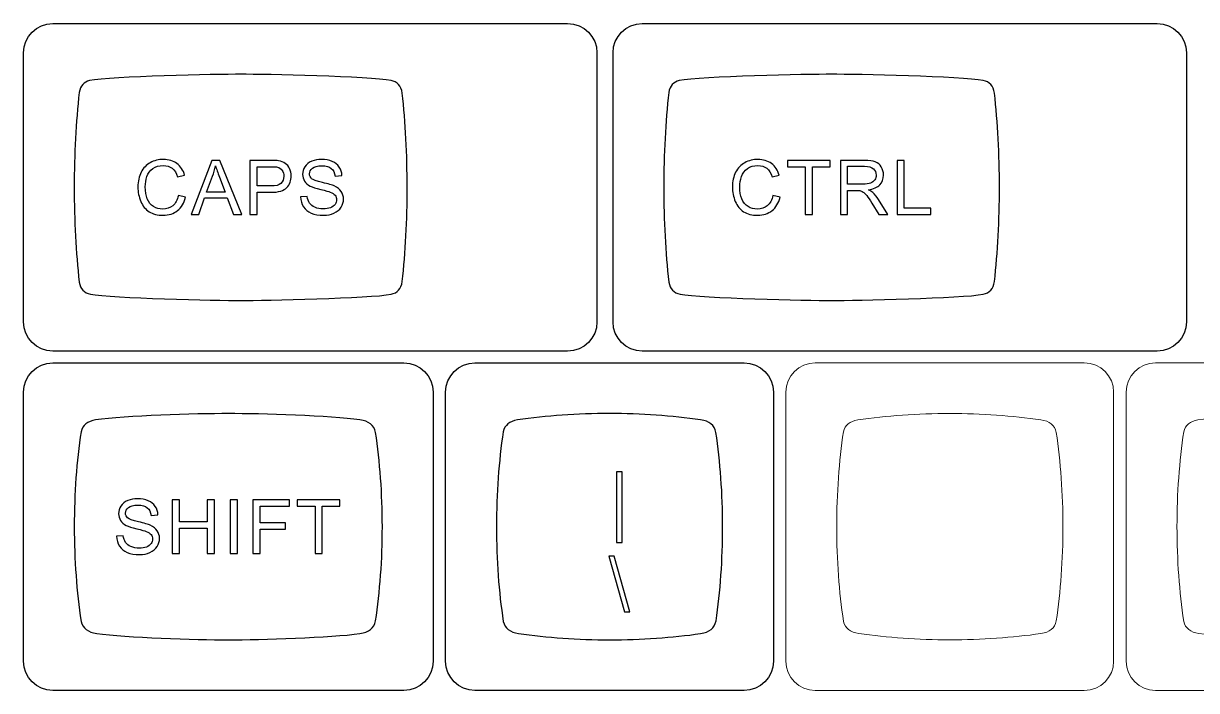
# Model space of a CAD drawing. Header units: millimetres. Extents: x -493 to 473, y -489 to 489.
# Drawn here: x -490.9 to -425.1, y -48.7 to -11.3 of the extents above; entities that cross this region are included whole.
import ezdxf

# ---------------------------------------------------------------- set-up
doc = ezdxf.new("R2010")
doc.units = ezdxf.units.MM
doc.header["$MEASUREMENT"] = 0
doc.layers.add('Layer 1', color=7, linetype='Continuous')

msp = doc.modelspace()

# ---------------------------------------------------------------- linework, layer by layer
at = {"layer": 'Layer 1', "color": 251}
for points, knots in [([(-489.2876, -29.6968), (-489.2876, -29.6968), (-460.3802, -29.6968), (-460.3802, -29.6968), (-460.3802, -29.6968), (-459.4747, -29.6968), (-458.7339, -28.956), (-458.7339, -28.0505), (-458.7339, -28.0505), (-458.7339, -28.0505), (-458.7339, -12.9431), (-458.7339, -12.9431), (-458.7339, -12.9431), (-458.7339, -12.0376), (-459.4747, -11.2968), (-460.3802, -11.2968), (-460.3802, -11.2968), (-460.3802, -11.2968), (-489.2876, -11.2968), (-489.2876, -11.2968), (-489.2876, -11.2968), (-490.1931, -11.2968), (-490.9339, -12.0376), (-490.9339, -12.9431), (-490.9339, -12.9431), (-490.9339, -12.9431), (-490.9339, -28.0505), (-490.9339, -28.0505), (-490.9339, -28.0505), (-490.9339, -28.956), (-490.1931, -29.6968), (-489.2876, -29.6968)], [0, 0, 0, 0, 0.1111111, 0.1111111, 0.1111111, 0.1111111, 0.2222222, 0.2222222, 0.2222222, 0.2222222, 0.3333333, 0.3333333, 0.3333333, 0.3333333, 0.4444444, 0.4444444, 0.4444444, 0.4444444, 0.5555556, 0.5555556, 0.5555556, 0.5555556, 0.6666667, 0.6666667, 0.6666667, 0.6666667, 0.7777778, 0.7777778, 0.7777778, 0.7777778, 1, 1, 1, 1]), ([(-456.1876, -29.6968), (-456.1876, -29.6968), (-427.2802, -29.6968), (-427.2802, -29.6968), (-427.2802, -29.6968), (-426.3747, -29.6968), (-425.6339, -28.956), (-425.6339, -28.0505), (-425.6339, -28.0505), (-425.6339, -28.0505), (-425.6339, -12.9431), (-425.6339, -12.9431), (-425.6339, -12.9431), (-425.6339, -12.0376), (-426.3747, -11.2968), (-427.2802, -11.2968), (-427.2802, -11.2968), (-427.2802, -11.2968), (-456.1876, -11.2968), (-456.1876, -11.2968), (-456.1876, -11.2968), (-457.0931, -11.2968), (-457.8339, -12.0376), (-457.8339, -12.9431), (-457.8339, -12.9431), (-457.8339, -12.9431), (-457.8339, -28.0505), (-457.8339, -28.0505), (-457.8339, -28.0505), (-457.8339, -28.956), (-457.0931, -29.6968), (-456.1876, -29.6968)], [0, 0, 0, 0, 0.1111111, 0.1111111, 0.1111111, 0.1111111, 0.2222222, 0.2222222, 0.2222222, 0.2222222, 0.3333333, 0.3333333, 0.3333333, 0.3333333, 0.4444444, 0.4444444, 0.4444444, 0.4444444, 0.5555556, 0.5555556, 0.5555556, 0.5555556, 0.6666667, 0.6666667, 0.6666667, 0.6666667, 0.7777778, 0.7777778, 0.7777778, 0.7777778, 1, 1, 1, 1]), ([(-478.737, -14.1474), (-477.4161, -14.1478), (-471.4727, -14.2699), (-470.2981, -14.4955), (-470.2981, -14.4955), (-470.2981, -14.4955), (-470.2981, -14.4955), (-470.2981, -14.4955), (-470.2981, -14.4955), (-469.9413, -14.5684), (-469.7287, -14.801), (-469.6647, -15.2057), (-469.6647, -15.2057), (-469.4874, -16.8586), (-469.3903, -18.6402), (-469.3901, -20.4979), (-469.3901, -20.4979), (-469.3898, -22.3556), (-469.4862, -24.1373), (-469.6629, -25.7902), (-469.6629, -25.7902), (-469.7267, -26.1944), (-469.9388, -26.4268), (-470.2949, -26.4997), (-470.2949, -26.4997), (-471.4697, -26.7246), (-477.4214, -26.8476), (-478.7348, -26.8472), (-478.7348, -26.8472), (-480.0482, -26.8469), (-486.0028, -26.7236), (-487.178, -26.4978), (-487.178, -26.4978), (-487.178, -26.4978), (-487.178, -26.4974), (-487.178, -26.4974), (-487.178, -26.4974), (-487.5247, -26.4266), (-487.7353, -26.2049), (-487.8056, -25.821), (-487.8056, -25.821), (-487.9852, -24.1588), (-488.0836, -22.3667), (-488.0838, -20.4958), (-488.0838, -20.4958), (-488.0841, -18.6249), (-487.9863, -16.8296), (-487.8069, -15.1663), (-487.8069, -15.1663), (-487.7391, -14.7994), (-487.5426, -14.5814), (-487.2209, -14.5022), (-487.2209, -14.5022), (-486.0342, -14.2722), (-480.0577, -14.147), (-478.737, -14.1474)], [0, 0, 0, 0, 0.0666667, 0.0666667, 0.0666667, 0.0666667, 0.1333333, 0.1333333, 0.1333333, 0.1333333, 0.2, 0.2, 0.2, 0.2, 0.2666667, 0.2666667, 0.2666667, 0.2666667, 0.3333333, 0.3333333, 0.3333333, 0.3333333, 0.4, 0.4, 0.4, 0.4, 0.4666667, 0.4666667, 0.4666667, 0.4666667, 0.5333333, 0.5333333, 0.5333333, 0.5333333, 0.6, 0.6, 0.6, 0.6, 0.6666667, 0.6666667, 0.6666667, 0.6666667, 0.7333333, 0.7333333, 0.7333333, 0.7333333, 0.8, 0.8, 0.8, 0.8, 0.8666667, 0.8666667, 0.8666667, 0.8666667, 1, 1, 1, 1]), ([(-445.5609, -14.1474), (-444.2293, -14.1478), (-438.2376, -14.2699), (-437.0534, -14.4955), (-437.0534, -14.4955), (-437.0534, -14.4955), (-437.0534, -14.4955), (-437.0534, -14.4955), (-437.0534, -14.4955), (-436.6936, -14.5684), (-436.4794, -14.801), (-436.4148, -15.2057), (-436.4148, -15.2057), (-436.2361, -16.8586), (-436.1382, -18.6402), (-436.138, -20.4979), (-436.138, -20.4979), (-436.1377, -22.3556), (-436.2349, -24.1373), (-436.4131, -25.7902), (-436.4131, -25.7902), (-436.4773, -26.1944), (-436.6912, -26.4268), (-437.0502, -26.4997), (-437.0502, -26.4997), (-438.2345, -26.7246), (-444.2346, -26.8476), (-445.5587, -26.8472), (-445.5587, -26.8472), (-446.8828, -26.8469), (-452.8858, -26.7236), (-454.0707, -26.4978), (-454.0707, -26.4978), (-454.0707, -26.4978), (-454.0706, -26.4974), (-454.0706, -26.4974), (-454.0706, -26.4974), (-454.4202, -26.4266), (-454.6325, -26.2049), (-454.7033, -25.821), (-454.7033, -25.821), (-454.8844, -24.1588), (-454.9836, -22.3667), (-454.9838, -20.4958), (-454.9838, -20.4958), (-454.9841, -18.6249), (-454.8855, -16.8296), (-454.7047, -15.1663), (-454.7047, -15.1663), (-454.6363, -14.7994), (-454.4382, -14.5814), (-454.1139, -14.5022), (-454.1139, -14.5022), (-452.9175, -14.2722), (-446.8924, -14.147), (-445.5609, -14.1474)], [0, 0, 0, 0, 0.0666667, 0.0666667, 0.0666667, 0.0666667, 0.1333333, 0.1333333, 0.1333333, 0.1333333, 0.2, 0.2, 0.2, 0.2, 0.2666667, 0.2666667, 0.2666667, 0.2666667, 0.3333333, 0.3333333, 0.3333333, 0.3333333, 0.4, 0.4, 0.4, 0.4, 0.4666667, 0.4666667, 0.4666667, 0.4666667, 0.5333333, 0.5333333, 0.5333333, 0.5333333, 0.6, 0.6, 0.6, 0.6, 0.6666667, 0.6666667, 0.6666667, 0.6666667, 0.7333333, 0.7333333, 0.7333333, 0.7333333, 0.8, 0.8, 0.8, 0.8, 0.8666667, 0.8666667, 0.8666667, 0.8666667, 1, 1, 1, 1]), ([(-489.2876, -48.747), (-489.2876, -48.747), (-469.5802, -48.747), (-469.5802, -48.747), (-469.5802, -48.747), (-468.6747, -48.747), (-467.9339, -48.0062), (-467.9339, -47.1007), (-467.9339, -47.1007), (-467.9339, -47.1007), (-467.9339, -31.9933), (-467.9339, -31.9933), (-467.9339, -31.9933), (-467.9339, -31.0878), (-468.6747, -30.347), (-469.5802, -30.347), (-469.5802, -30.347), (-469.5802, -30.347), (-489.2876, -30.347), (-489.2876, -30.347), (-489.2876, -30.347), (-490.1931, -30.347), (-490.9339, -31.0878), (-490.9339, -31.9933), (-490.9339, -31.9933), (-490.9339, -31.9933), (-490.9339, -47.1007), (-490.9339, -47.1007), (-490.9339, -47.1007), (-490.9339, -48.0062), (-490.1931, -48.747), (-489.2876, -48.747)], [0, 0, 0, 0, 0.1111111, 0.1111111, 0.1111111, 0.1111111, 0.2222222, 0.2222222, 0.2222222, 0.2222222, 0.3333333, 0.3333333, 0.3333333, 0.3333333, 0.4444444, 0.4444444, 0.4444444, 0.4444444, 0.5555556, 0.5555556, 0.5555556, 0.5555556, 0.6666667, 0.6666667, 0.6666667, 0.6666667, 0.7777778, 0.7777778, 0.7777778, 0.7777778, 1, 1, 1, 1]), ([(-479.4355, -33.1976), (-477.5982, -33.198), (-473.681, -33.3201), (-472.0471, -33.5457), (-472.0471, -33.5457), (-472.0471, -33.5457), (-472.0471, -33.5457), (-472.0471, -33.5457), (-472.0471, -33.5457), (-471.5507, -33.6186), (-471.2551, -33.8512), (-471.166, -34.2559), (-471.166, -34.2559), (-470.9194, -35.9089), (-470.7844, -37.6904), (-470.784, -39.5481), (-470.784, -39.5481), (-470.7836, -41.4058), (-470.9177, -43.1875), (-471.1636, -44.8404), (-471.1636, -44.8404), (-471.2522, -45.2446), (-471.5473, -45.477), (-472.0426, -45.5498), (-472.0426, -45.5498), (-473.6768, -45.7748), (-477.6055, -45.8978), (-479.4324, -45.8974), (-479.4324, -45.8974), (-481.2594, -45.8971), (-485.1891, -45.7738), (-486.8238, -45.5481), (-486.8238, -45.5481), (-486.8238, -45.5481), (-486.8238, -45.5476), (-486.8238, -45.5476), (-486.8238, -45.5476), (-487.3061, -45.4768), (-487.599, -45.2551), (-487.6968, -44.8712), (-487.6968, -44.8712), (-487.9466, -43.209), (-488.0835, -41.4168), (-488.0838, -39.546), (-488.0838, -39.546), (-488.0842, -37.6751), (-487.9481, -35.8798), (-487.6987, -34.2165), (-487.6987, -34.2165), (-487.6043, -33.8496), (-487.3309, -33.6316), (-486.8835, -33.5524), (-486.8835, -33.5524), (-485.2327, -33.3224), (-481.2727, -33.1972), (-479.4355, -33.1976)], [0, 0, 0, 0, 0.0666667, 0.0666667, 0.0666667, 0.0666667, 0.1333333, 0.1333333, 0.1333333, 0.1333333, 0.2, 0.2, 0.2, 0.2, 0.2666667, 0.2666667, 0.2666667, 0.2666667, 0.3333333, 0.3333333, 0.3333333, 0.3333333, 0.4, 0.4, 0.4, 0.4, 0.4666667, 0.4666667, 0.4666667, 0.4666667, 0.5333333, 0.5333333, 0.5333333, 0.5333333, 0.6, 0.6, 0.6, 0.6, 0.6666667, 0.6666667, 0.6666667, 0.6666667, 0.7333333, 0.7333333, 0.7333333, 0.7333333, 0.8, 0.8, 0.8, 0.8, 0.8666667, 0.8666667, 0.8666667, 0.8666667, 1, 1, 1, 1])]:
    msp.add_open_spline(points, degree=3, knots=knots, dxfattribs=at)
at = {"layer": 'Layer 1', "color": 132}
for points, knots in [([(-482.2351, -20.9495), (-482.2351, -20.9495), (-481.8329, -21.0511), (-481.8329, -21.0511), (-481.8329, -21.0511), (-481.9168, -21.3806), (-482.0678, -21.6311), (-482.2859, -21.804), (-482.2859, -21.804), (-482.5039, -21.9768), (-482.7706, -22.0636), (-483.0859, -22.0636), (-483.0859, -22.0636), (-483.4119, -22.0636), (-483.6772, -21.9973), (-483.8818, -21.8639), (-483.8818, -21.8639), (-484.0864, -21.7313), (-484.2416, -21.5387), (-484.3482, -21.2868), (-484.3482, -21.2868), (-484.4547, -21.0342), (-484.5083, -20.764), (-484.5083, -20.4747), (-484.5083, -20.4747), (-484.5083, -20.1593), (-484.4484, -19.8842), (-484.3277, -19.6492), (-484.3277, -19.6492), (-484.2071, -19.4143), (-484.0356, -19.2358), (-483.8134, -19.1137), (-483.8134, -19.1137), (-483.5911, -18.9916), (-483.3463, -18.931), (-483.0796, -18.931), (-483.0796, -18.931), (-482.7762, -18.931), (-482.5215, -19.0079), (-482.3155, -19.1624), (-482.3155, -19.1624), (-482.1088, -19.3169), (-481.9648, -19.5335), (-481.8837, -19.8129), (-481.8837, -19.8129), (-481.8837, -19.8129), (-482.2774, -19.906), (-482.2774, -19.906), (-482.2774, -19.906), (-482.3472, -19.6859), (-482.4495, -19.525), (-482.5829, -19.4248), (-482.5829, -19.4248), (-482.7162, -19.3239), (-482.8842, -19.2739), (-483.0867, -19.2739), (-483.0867, -19.2739), (-483.3188, -19.2739), (-483.5135, -19.3296), (-483.6694, -19.4411), (-483.6694, -19.4411), (-483.8254, -19.5525), (-483.9354, -19.7028), (-483.9982, -19.8905), (-483.9982, -19.8905), (-484.0617, -20.0789), (-484.0935, -20.2729), (-484.0935, -20.4726), (-484.0935, -20.4726), (-484.0935, -20.7301), (-484.0561, -20.9552), (-483.9813, -21.1471), (-483.9813, -21.1471), (-483.9065, -21.3397), (-483.7901, -21.4829), (-483.632, -21.5782), (-483.632, -21.5782), (-483.474, -21.6734), (-483.3033, -21.7207), (-483.1191, -21.7207), (-483.1191, -21.7207), (-482.8947, -21.7207), (-482.7057, -21.6558), (-482.5504, -21.5267), (-482.5504, -21.5267), (-482.3952, -21.3969), (-482.2901, -21.2049), (-482.2351, -20.9495)], [0, 0, 0, 0, 0.0434783, 0.0434783, 0.0434783, 0.0434783, 0.0869565, 0.0869565, 0.0869565, 0.0869565, 0.1304348, 0.1304348, 0.1304348, 0.1304348, 0.173913, 0.173913, 0.173913, 0.173913, 0.2173913, 0.2173913, 0.2173913, 0.2173913, 0.2608696, 0.2608696, 0.2608696, 0.2608696, 0.3043478, 0.3043478, 0.3043478, 0.3043478, 0.3478261, 0.3478261, 0.3478261, 0.3478261, 0.3913043, 0.3913043, 0.3913043, 0.3913043, 0.4347826, 0.4347826, 0.4347826, 0.4347826, 0.4782609, 0.4782609, 0.4782609, 0.4782609, 0.5217391, 0.5217391, 0.5217391, 0.5217391, 0.5652174, 0.5652174, 0.5652174, 0.5652174, 0.6086957, 0.6086957, 0.6086957, 0.6086957, 0.6521739, 0.6521739, 0.6521739, 0.6521739, 0.6956522, 0.6956522, 0.6956522, 0.6956522, 0.7391304, 0.7391304, 0.7391304, 0.7391304, 0.7826087, 0.7826087, 0.7826087, 0.7826087, 0.826087, 0.826087, 0.826087, 0.826087, 0.8695652, 0.8695652, 0.8695652, 0.8695652, 0.9130435, 0.9130435, 0.9130435, 0.9130435, 1, 1, 1, 1]), ([(-481.5203, -22.0128), (-481.5203, -22.0128), (-480.3576, -18.9818), (-480.3576, -18.9818), (-480.3576, -18.9818), (-480.3576, -18.9818), (-479.9166, -18.9818), (-479.9166, -18.9818), (-479.9166, -18.9818), (-479.9166, -18.9818), (-478.6826, -22.0128), (-478.6826, -22.0128), (-478.6826, -22.0128), (-478.6826, -22.0128), (-479.1391, -22.0128), (-479.1391, -22.0128), (-479.1391, -22.0128), (-479.1391, -22.0128), (-479.4898, -21.0942), (-479.4898, -21.0942), (-479.4898, -21.0942), (-479.4898, -21.0942), (-480.7661, -21.0942), (-480.7661, -21.0942), (-480.7661, -21.0942), (-480.7661, -21.0942), (-481.0949, -22.0128), (-481.0949, -22.0128), (-481.0949, -22.0128), (-481.0949, -22.0128), (-481.5203, -22.0128), (-481.5203, -22.0128)], [0, 0, 0, 0, 0.1111111, 0.1111111, 0.1111111, 0.1111111, 0.2222222, 0.2222222, 0.2222222, 0.2222222, 0.3333333, 0.3333333, 0.3333333, 0.3333333, 0.4444444, 0.4444444, 0.4444444, 0.4444444, 0.5555556, 0.5555556, 0.5555556, 0.5555556, 0.6666667, 0.6666667, 0.6666667, 0.6666667, 0.7777778, 0.7777778, 0.7777778, 0.7777778, 1, 1, 1, 1]), ([(-478.2155, -22.0128), (-478.2155, -22.0128), (-478.2155, -18.9818), (-478.2155, -18.9818), (-478.2155, -18.9818), (-478.2155, -18.9818), (-477.0711, -18.9818), (-477.0711, -18.9818), (-477.0711, -18.9818), (-476.8701, -18.9818), (-476.7162, -18.9916), (-476.6097, -19.0107), (-476.6097, -19.0107), (-476.4608, -19.0354), (-476.336, -19.0827), (-476.2351, -19.1518), (-476.2351, -19.1518), (-476.1342, -19.2216), (-476.053, -19.319), (-475.9916, -19.4439), (-475.9916, -19.4439), (-475.9303, -19.5688), (-475.8999, -19.7064), (-475.8999, -19.8566), (-475.8999, -19.8566), (-475.8999, -20.1135), (-475.9818, -20.3315), (-476.1462, -20.5093), (-476.1462, -20.5093), (-476.3098, -20.6878), (-476.6069, -20.7767), (-477.0359, -20.7767), (-477.0359, -20.7767), (-477.0359, -20.7767), (-477.8134, -20.7767), (-477.8134, -20.7767), (-477.8134, -20.7767), (-477.8134, -20.7767), (-477.8134, -22.0128), (-477.8134, -22.0128), (-477.8134, -22.0128), (-477.8134, -22.0128), (-478.2155, -22.0128), (-478.2155, -22.0128)], [0, 0, 0, 0, 0.0833333, 0.0833333, 0.0833333, 0.0833333, 0.1666667, 0.1666667, 0.1666667, 0.1666667, 0.25, 0.25, 0.25, 0.25, 0.3333333, 0.3333333, 0.3333333, 0.3333333, 0.4166667, 0.4166667, 0.4166667, 0.4166667, 0.5, 0.5, 0.5, 0.5, 0.5833333, 0.5833333, 0.5833333, 0.5833333, 0.6666667, 0.6666667, 0.6666667, 0.6666667, 0.75, 0.75, 0.75, 0.75, 0.8333333, 0.8333333, 0.8333333, 0.8333333, 1, 1, 1, 1]), ([(-475.3743, -21.0391), (-475.3743, -21.0391), (-474.9975, -21.0053), (-474.9975, -21.0053), (-474.9975, -21.0053), (-474.9799, -21.1577), (-474.9382, -21.2826), (-474.8726, -21.3806), (-474.8726, -21.3806), (-474.807, -21.478), (-474.7054, -21.557), (-474.5678, -21.6177), (-474.5678, -21.6177), (-474.4302, -21.6777), (-474.275, -21.708), (-474.1029, -21.708), (-474.1029, -21.708), (-473.9498, -21.708), (-473.815, -21.6854), (-473.6979, -21.6396), (-473.6979, -21.6396), (-473.5808, -21.5937), (-473.494, -21.5309), (-473.4368, -21.4512), (-473.4368, -21.4512), (-473.3797, -21.3715), (-473.3508, -21.2847), (-473.3508, -21.1915), (-473.3508, -21.1915), (-473.3508, -21.097), (-473.3783, -21.0144), (-473.4333, -20.9432), (-473.4333, -20.9432), (-473.4883, -20.8726), (-473.5793, -20.8134), (-473.7063, -20.7647), (-473.7063, -20.7647), (-473.7875, -20.7336), (-473.9674, -20.6842), (-474.2461, -20.6172), (-474.2461, -20.6172), (-474.5248, -20.5502), (-474.7195, -20.4874), (-474.831, -20.4281), (-474.831, -20.4281), (-474.9756, -20.3519), (-475.0829, -20.2574), (-475.1534, -20.1452), (-475.1534, -20.1452), (-475.2247, -20.033), (-475.26, -19.9067), (-475.26, -19.7677), (-475.26, -19.7677), (-475.26, -19.6139), (-475.2162, -19.4707), (-475.1294, -19.3381), (-475.1294, -19.3381), (-475.0427, -19.2047), (-474.9164, -19.1038), (-474.7492, -19.0347), (-474.7492, -19.0347), (-474.5826, -18.9655), (-474.3971, -18.931), (-474.1932, -18.931), (-474.1932, -18.931), (-473.9688, -18.931), (-473.7706, -18.9669), (-473.5991, -19.0396), (-473.5991, -19.0396), (-473.4277, -19.1116), (-473.2957, -19.2181), (-473.2033, -19.3592), (-473.2033, -19.3592), (-473.1109, -19.4996), (-473.0615, -19.6591), (-473.0544, -19.8369), (-473.0544, -19.8369), (-473.0544, -19.8369), (-473.4397, -19.8665), (-473.4397, -19.8665), (-473.4397, -19.8665), (-473.4601, -19.6753), (-473.53, -19.5307), (-473.6492, -19.4333), (-473.6492, -19.4333), (-473.7684, -19.3352), (-473.9448, -19.2866), (-474.1777, -19.2866), (-474.1777, -19.2866), (-474.4204, -19.2866), (-474.5975, -19.331), (-474.7082, -19.4199), (-474.7082, -19.4199), (-474.819, -19.5088), (-474.8747, -19.616), (-474.8747, -19.7416), (-474.8747, -19.7416), (-474.8747, -19.8503), (-474.8352, -19.9399), (-474.7569, -20.0104), (-474.7569, -20.0104), (-474.6793, -20.0803), (-474.4782, -20.153), (-474.1523, -20.2263), (-474.1523, -20.2263), (-473.8263, -20.3004), (-473.6026, -20.3646), (-473.4813, -20.4197), (-473.4813, -20.4197), (-473.3056, -20.5008), (-473.1751, -20.6031), (-473.0911, -20.728), (-473.0911, -20.728), (-473.0071, -20.8522), (-472.9655, -20.9954), (-472.9655, -21.1577), (-472.9655, -21.1577), (-472.9655, -21.3192), (-473.0114, -21.4702), (-473.1038, -21.6128), (-473.1038, -21.6128), (-473.1962, -21.7553), (-473.3282, -21.866), (-473.501, -21.9451), (-473.501, -21.9451), (-473.6739, -22.0241), (-473.8679, -22.0636), (-474.0845, -22.0636), (-474.0845, -22.0636), (-474.3583, -22.0636), (-474.5876, -22.0234), (-474.7724, -21.9437), (-474.7724, -21.9437), (-474.958, -21.8639), (-475.1026, -21.744), (-475.2078, -21.5831), (-475.2078, -21.5831), (-475.3136, -21.423), (-475.3686, -21.2416), (-475.3743, -21.0391)], [0, 0, 0, 0, 0.0277778, 0.0277778, 0.0277778, 0.0277778, 0.0555556, 0.0555556, 0.0555556, 0.0555556, 0.0833333, 0.0833333, 0.0833333, 0.0833333, 0.1111111, 0.1111111, 0.1111111, 0.1111111, 0.1388889, 0.1388889, 0.1388889, 0.1388889, 0.1666667, 0.1666667, 0.1666667, 0.1666667, 0.1944444, 0.1944444, 0.1944444, 0.1944444, 0.2222222, 0.2222222, 0.2222222, 0.2222222, 0.25, 0.25, 0.25, 0.25, 0.2777778, 0.2777778, 0.2777778, 0.2777778, 0.3055556, 0.3055556, 0.3055556, 0.3055556, 0.3333333, 0.3333333, 0.3333333, 0.3333333, 0.3611111, 0.3611111, 0.3611111, 0.3611111, 0.3888889, 0.3888889, 0.3888889, 0.3888889, 0.4166667, 0.4166667, 0.4166667, 0.4166667, 0.4444444, 0.4444444, 0.4444444, 0.4444444, 0.4722222, 0.4722222, 0.4722222, 0.4722222, 0.5, 0.5, 0.5, 0.5, 0.5277778, 0.5277778, 0.5277778, 0.5277778, 0.5555556, 0.5555556, 0.5555556, 0.5555556, 0.5833333, 0.5833333, 0.5833333, 0.5833333, 0.6111111, 0.6111111, 0.6111111, 0.6111111, 0.6388889, 0.6388889, 0.6388889, 0.6388889, 0.6666667, 0.6666667, 0.6666667, 0.6666667, 0.6944444, 0.6944444, 0.6944444, 0.6944444, 0.7222222, 0.7222222, 0.7222222, 0.7222222, 0.75, 0.75, 0.75, 0.75, 0.7777778, 0.7777778, 0.7777778, 0.7777778, 0.8055556, 0.8055556, 0.8055556, 0.8055556, 0.8333333, 0.8333333, 0.8333333, 0.8333333, 0.8611111, 0.8611111, 0.8611111, 0.8611111, 0.8888889, 0.8888889, 0.8888889, 0.8888889, 0.9166667, 0.9166667, 0.9166667, 0.9166667, 0.9444444, 0.9444444, 0.9444444, 0.9444444, 1, 1, 1, 1]), ([(-448.8559, -20.9495), (-448.8559, -20.9495), (-448.4537, -21.0511), (-448.4537, -21.0511), (-448.4537, -21.0511), (-448.5376, -21.3806), (-448.6886, -21.6311), (-448.9067, -21.804), (-448.9067, -21.804), (-449.1247, -21.9768), (-449.3914, -22.0636), (-449.7067, -22.0636), (-449.7067, -22.0636), (-450.0327, -22.0636), (-450.298, -21.9973), (-450.5026, -21.8639), (-450.5026, -21.8639), (-450.7072, -21.7313), (-450.8624, -21.5387), (-450.969, -21.2868), (-450.969, -21.2868), (-451.0755, -21.0342), (-451.1291, -20.764), (-451.1291, -20.4747), (-451.1291, -20.4747), (-451.1291, -20.1593), (-451.0692, -19.8842), (-450.9485, -19.6492), (-450.9485, -19.6492), (-450.8279, -19.4143), (-450.6564, -19.2358), (-450.4342, -19.1137), (-450.4342, -19.1137), (-450.2119, -18.9916), (-449.9671, -18.931), (-449.7004, -18.931), (-449.7004, -18.931), (-449.397, -18.931), (-449.1423, -19.0079), (-448.9363, -19.1624), (-448.9363, -19.1624), (-448.7296, -19.3169), (-448.5856, -19.5335), (-448.5045, -19.8129), (-448.5045, -19.8129), (-448.5045, -19.8129), (-448.8982, -19.906), (-448.8982, -19.906), (-448.8982, -19.906), (-448.968, -19.6859), (-449.0703, -19.525), (-449.2037, -19.4248), (-449.2037, -19.4248), (-449.337, -19.3239), (-449.505, -19.2739), (-449.7075, -19.2739), (-449.7075, -19.2739), (-449.9396, -19.2739), (-450.1343, -19.3296), (-450.2902, -19.4411), (-450.2902, -19.4411), (-450.4462, -19.5525), (-450.5562, -19.7028), (-450.619, -19.8905), (-450.619, -19.8905), (-450.6825, -20.0789), (-450.7143, -20.2729), (-450.7143, -20.4726), (-450.7143, -20.4726), (-450.7143, -20.7301), (-450.6769, -20.9552), (-450.6021, -21.1471), (-450.6021, -21.1471), (-450.5273, -21.3397), (-450.4109, -21.4829), (-450.2528, -21.5782), (-450.2528, -21.5782), (-450.0948, -21.6734), (-449.9241, -21.7207), (-449.7399, -21.7207), (-449.7399, -21.7207), (-449.5155, -21.7207), (-449.3265, -21.6558), (-449.1712, -21.5267), (-449.1712, -21.5267), (-449.016, -21.3969), (-448.9109, -21.2049), (-448.8559, -20.9495)], [0, 0, 0, 0, 0.0434783, 0.0434783, 0.0434783, 0.0434783, 0.0869565, 0.0869565, 0.0869565, 0.0869565, 0.1304348, 0.1304348, 0.1304348, 0.1304348, 0.173913, 0.173913, 0.173913, 0.173913, 0.2173913, 0.2173913, 0.2173913, 0.2173913, 0.2608696, 0.2608696, 0.2608696, 0.2608696, 0.3043478, 0.3043478, 0.3043478, 0.3043478, 0.3478261, 0.3478261, 0.3478261, 0.3478261, 0.3913043, 0.3913043, 0.3913043, 0.3913043, 0.4347826, 0.4347826, 0.4347826, 0.4347826, 0.4782609, 0.4782609, 0.4782609, 0.4782609, 0.5217391, 0.5217391, 0.5217391, 0.5217391, 0.5652174, 0.5652174, 0.5652174, 0.5652174, 0.6086957, 0.6086957, 0.6086957, 0.6086957, 0.6521739, 0.6521739, 0.6521739, 0.6521739, 0.6956522, 0.6956522, 0.6956522, 0.6956522, 0.7391304, 0.7391304, 0.7391304, 0.7391304, 0.7826087, 0.7826087, 0.7826087, 0.7826087, 0.826087, 0.826087, 0.826087, 0.826087, 0.8695652, 0.8695652, 0.8695652, 0.8695652, 0.9130435, 0.9130435, 0.9130435, 0.9130435, 1, 1, 1, 1]), ([(-447.0384, -22.0128), (-447.0384, -22.0128), (-447.0384, -19.3374), (-447.0384, -19.3374), (-447.0384, -19.3374), (-447.0384, -19.3374), (-448.0374, -19.3374), (-448.0374, -19.3374), (-448.0374, -19.3374), (-448.0374, -19.3374), (-448.0374, -18.9818), (-448.0374, -18.9818), (-448.0374, -18.9818), (-448.0374, -18.9818), (-445.6372, -18.9818), (-445.6372, -18.9818), (-445.6372, -18.9818), (-445.6372, -18.9818), (-445.6372, -19.3374), (-445.6372, -19.3374), (-445.6372, -19.3374), (-445.6372, -19.3374), (-446.6362, -19.3374), (-446.6362, -19.3374), (-446.6362, -19.3374), (-446.6362, -19.3374), (-446.6362, -22.0128), (-446.6362, -22.0128), (-446.6362, -22.0128), (-446.6362, -22.0128), (-447.0384, -22.0128), (-447.0384, -22.0128)], [0, 0, 0, 0, 0.1111111, 0.1111111, 0.1111111, 0.1111111, 0.2222222, 0.2222222, 0.2222222, 0.2222222, 0.3333333, 0.3333333, 0.3333333, 0.3333333, 0.4444444, 0.4444444, 0.4444444, 0.4444444, 0.5555556, 0.5555556, 0.5555556, 0.5555556, 0.6666667, 0.6666667, 0.6666667, 0.6666667, 0.7777778, 0.7777778, 0.7777778, 0.7777778, 1, 1, 1, 1]), ([(-445.0657, -22.0128), (-445.0657, -22.0128), (-445.0657, -18.9818), (-445.0657, -18.9818), (-445.0657, -18.9818), (-445.0657, -18.9818), (-443.7223, -18.9818), (-443.7223, -18.9818), (-443.7223, -18.9818), (-443.4521, -18.9818), (-443.2468, -19.0093), (-443.1064, -19.0636), (-443.1064, -19.0636), (-442.966, -19.1179), (-442.8538, -19.2139), (-442.7698, -19.3515), (-442.7698, -19.3515), (-442.6858, -19.489), (-442.6442, -19.6414), (-442.6442, -19.808), (-442.6442, -19.808), (-442.6442, -20.0231), (-442.7141, -20.2045), (-442.8531, -20.3519), (-442.8531, -20.3519), (-442.9921, -20.4994), (-443.2065, -20.5925), (-443.4972, -20.6327), (-443.4972, -20.6327), (-443.3907, -20.6835), (-443.3103, -20.7343), (-443.2552, -20.7837), (-443.2552, -20.7837), (-443.1381, -20.891), (-443.0273, -21.0257), (-442.9236, -21.1873), (-442.9236, -21.1873), (-442.9236, -21.1873), (-442.3994, -22.0128), (-442.3994, -22.0128), (-442.3994, -22.0128), (-442.3994, -22.0128), (-442.9003, -22.0128), (-442.9003, -22.0128), (-442.9003, -22.0128), (-442.9003, -22.0128), (-443.3011, -21.382), (-443.3011, -21.382), (-443.3011, -21.382), (-443.4175, -21.1993), (-443.5142, -21.0603), (-443.5897, -20.9636), (-443.5897, -20.9636), (-443.6659, -20.867), (-443.7336, -20.8), (-443.7936, -20.7612), (-443.7936, -20.7612), (-443.8528, -20.7231), (-443.9142, -20.6962), (-443.9763, -20.6807), (-443.9763, -20.6807), (-444.0215, -20.6715), (-444.0955, -20.6666), (-444.1993, -20.6666), (-444.1993, -20.6666), (-444.1993, -20.6666), (-444.6635, -20.6666), (-444.6635, -20.6666), (-444.6635, -20.6666), (-444.6635, -20.6666), (-444.6635, -22.0128), (-444.6635, -22.0128), (-444.6635, -22.0128), (-444.6635, -22.0128), (-445.0657, -22.0128), (-445.0657, -22.0128)], [0, 0, 0, 0, 0.05, 0.05, 0.05, 0.05, 0.1, 0.1, 0.1, 0.1, 0.15, 0.15, 0.15, 0.15, 0.2, 0.2, 0.2, 0.2, 0.25, 0.25, 0.25, 0.25, 0.3, 0.3, 0.3, 0.3, 0.35, 0.35, 0.35, 0.35, 0.4, 0.4, 0.4, 0.4, 0.45, 0.45, 0.45, 0.45, 0.5, 0.5, 0.5, 0.5, 0.55, 0.55, 0.55, 0.55, 0.6, 0.6, 0.6, 0.6, 0.65, 0.65, 0.65, 0.65, 0.7, 0.7, 0.7, 0.7, 0.75, 0.75, 0.75, 0.75, 0.8, 0.8, 0.8, 0.8, 0.85, 0.85, 0.85, 0.85, 0.9, 0.9, 0.9, 0.9, 1, 1, 1, 1]), ([(-441.8851, -22.0128), (-441.8851, -22.0128), (-441.8851, -18.9818), (-441.8851, -18.9818), (-441.8851, -18.9818), (-441.8851, -18.9818), (-441.4829, -18.9818), (-441.4829, -18.9818), (-441.4829, -18.9818), (-441.4829, -18.9818), (-441.4829, -21.6572), (-441.4829, -21.6572), (-441.4829, -21.6572), (-441.4829, -21.6572), (-439.9928, -21.6572), (-439.9928, -21.6572), (-439.9928, -21.6572), (-439.9928, -21.6572), (-439.9928, -22.0128), (-439.9928, -22.0128), (-439.9928, -22.0128), (-439.9928, -22.0128), (-441.8851, -22.0128), (-441.8851, -22.0128)], [0, 0, 0, 0, 0.1428571, 0.1428571, 0.1428571, 0.1428571, 0.2857143, 0.2857143, 0.2857143, 0.2857143, 0.4285714, 0.4285714, 0.4285714, 0.4285714, 0.5714286, 0.5714286, 0.5714286, 0.5714286, 0.7142857, 0.7142857, 0.7142857, 0.7142857, 1, 1, 1, 1]), ([(-480.6483, -20.7682), (-480.6483, -20.7682), (-479.6154, -20.7682), (-479.6154, -20.7682), (-479.6154, -20.7682), (-479.6154, -20.7682), (-479.9315, -19.9279), (-479.9315, -19.9279), (-479.9315, -19.9279), (-480.0267, -19.6725), (-480.0987, -19.4615), (-480.1488, -19.295), (-480.1488, -19.295), (-480.1904, -19.4926), (-480.2461, -19.6866), (-480.316, -19.8785), (-480.316, -19.8785), (-480.316, -19.8785), (-480.6483, -20.7682), (-480.6483, -20.7682)], [0, 0, 0, 0, 0.1666667, 0.1666667, 0.1666667, 0.1666667, 0.3333333, 0.3333333, 0.3333333, 0.3333333, 0.5, 0.5, 0.5, 0.5, 0.6666667, 0.6666667, 0.6666667, 0.6666667, 1, 1, 1, 1]), ([(-477.8134, -20.4211), (-477.8134, -20.4211), (-477.0302, -20.4211), (-477.0302, -20.4211), (-477.0302, -20.4211), (-476.7706, -20.4211), (-476.5871, -20.3731), (-476.4778, -20.2764), (-476.4778, -20.2764), (-476.3691, -20.1798), (-476.3148, -20.0443), (-476.3148, -19.8686), (-476.3148, -19.8686), (-476.3148, -19.7423), (-476.3465, -19.6337), (-476.4107, -19.5434), (-476.4107, -19.5434), (-476.4749, -19.4531), (-476.5596, -19.3931), (-476.664, -19.3642), (-476.664, -19.3642), (-476.7318, -19.3465), (-476.8566, -19.3374), (-477.038, -19.3374), (-477.038, -19.3374), (-477.038, -19.3374), (-477.8134, -19.3374), (-477.8134, -19.3374), (-477.8134, -19.3374), (-477.8134, -19.3374), (-477.8134, -20.4211), (-477.8134, -20.4211)], [0, 0, 0, 0, 0.1111111, 0.1111111, 0.1111111, 0.1111111, 0.2222222, 0.2222222, 0.2222222, 0.2222222, 0.3333333, 0.3333333, 0.3333333, 0.3333333, 0.4444444, 0.4444444, 0.4444444, 0.4444444, 0.5555556, 0.5555556, 0.5555556, 0.5555556, 0.6666667, 0.6666667, 0.6666667, 0.6666667, 0.7777778, 0.7777778, 0.7777778, 0.7777778, 1, 1, 1, 1]), ([(-444.6635, -20.3195), (-444.6635, -20.3195), (-443.8027, -20.3195), (-443.8027, -20.3195), (-443.8027, -20.3195), (-443.6193, -20.3195), (-443.4768, -20.3004), (-443.3738, -20.2623), (-443.3738, -20.2623), (-443.2708, -20.2249), (-443.1924, -20.1643), (-443.1395, -20.0803), (-443.1395, -20.0803), (-443.0859, -19.997), (-443.0591, -19.9067), (-443.0591, -19.8087), (-443.0591, -19.8087), (-443.0591, -19.6654), (-443.1106, -19.5469), (-443.2143, -19.4545), (-443.2143, -19.4545), (-443.318, -19.362), (-443.4817, -19.3162), (-443.7054, -19.3162), (-443.7054, -19.3162), (-443.7054, -19.3162), (-444.6635, -19.3162), (-444.6635, -19.3162), (-444.6635, -19.3162), (-444.6635, -19.3162), (-444.6635, -20.3195), (-444.6635, -20.3195)], [0, 0, 0, 0, 0.1111111, 0.1111111, 0.1111111, 0.1111111, 0.2222222, 0.2222222, 0.2222222, 0.2222222, 0.3333333, 0.3333333, 0.3333333, 0.3333333, 0.4444444, 0.4444444, 0.4444444, 0.4444444, 0.5555556, 0.5555556, 0.5555556, 0.5555556, 0.6666667, 0.6666667, 0.6666667, 0.6666667, 0.7777778, 0.7777778, 0.7777778, 0.7777778, 1, 1, 1, 1]), ([(-457.6386, -40.4363), (-457.6386, -40.4363), (-457.6386, -36.4655), (-457.6386, -36.4655), (-457.6386, -36.4655), (-457.6386, -36.4655), (-457.3127, -36.4655), (-457.3127, -36.4655), (-457.3127, -36.4655), (-457.3127, -36.4655), (-457.3127, -40.4363), (-457.3127, -40.4363), (-457.3127, -40.4363), (-457.3127, -40.4363), (-457.6386, -40.4363), (-457.6386, -40.4363)], [0, 0, 0, 0, 0.2, 0.2, 0.2, 0.2, 0.4, 0.4, 0.4, 0.4, 0.6, 0.6, 0.6, 0.6, 1, 1, 1, 1]), ([(-485.7045, -40.0888), (-485.7045, -40.0888), (-485.3277, -40.055), (-485.3277, -40.055), (-485.3277, -40.055), (-485.3101, -40.2074), (-485.2684, -40.3323), (-485.2028, -40.4303), (-485.2028, -40.4303), (-485.1372, -40.5277), (-485.0356, -40.6067), (-484.898, -40.6674), (-484.898, -40.6674), (-484.7604, -40.7274), (-484.6052, -40.7577), (-484.4331, -40.7577), (-484.4331, -40.7577), (-484.28, -40.7577), (-484.1452, -40.7351), (-484.0281, -40.6893), (-484.0281, -40.6893), (-483.911, -40.6434), (-483.8242, -40.5806), (-483.767, -40.5009), (-483.767, -40.5009), (-483.7099, -40.4212), (-483.681, -40.3344), (-483.681, -40.2412), (-483.681, -40.2412), (-483.681, -40.1467), (-483.7085, -40.0641), (-483.7635, -39.9929), (-483.7635, -39.9929), (-483.8185, -39.9223), (-483.9095, -39.8631), (-484.0365, -39.8144), (-484.0365, -39.8144), (-484.1177, -39.7833), (-484.2976, -39.7339), (-484.5763, -39.6669), (-484.5763, -39.6669), (-484.855, -39.5999), (-485.0497, -39.5371), (-485.1612, -39.4778), (-485.1612, -39.4778), (-485.3058, -39.4016), (-485.4131, -39.3071), (-485.4836, -39.1949), (-485.4836, -39.1949), (-485.5549, -39.0827), (-485.5902, -38.9564), (-485.5902, -38.8174), (-485.5902, -38.8174), (-485.5902, -38.6636), (-485.5464, -38.5204), (-485.4596, -38.3878), (-485.4596, -38.3878), (-485.3729, -38.2544), (-485.2466, -38.1535), (-485.0794, -38.0844), (-485.0794, -38.0844), (-484.9128, -38.0152), (-484.7273, -37.9807), (-484.5234, -37.9807), (-484.5234, -37.9807), (-484.299, -37.9807), (-484.1008, -38.0166), (-483.9293, -38.0893), (-483.9293, -38.0893), (-483.7579, -38.1613), (-483.6259, -38.2678), (-483.5335, -38.4089), (-483.5335, -38.4089), (-483.4411, -38.5493), (-483.3917, -38.7088), (-483.3846, -38.8866), (-483.3846, -38.8866), (-483.3846, -38.8866), (-483.7699, -38.9162), (-483.7699, -38.9162), (-483.7699, -38.9162), (-483.7903, -38.725), (-483.8602, -38.5804), (-483.9794, -38.483), (-483.9794, -38.483), (-484.0986, -38.3849), (-484.275, -38.3363), (-484.5079, -38.3363), (-484.5079, -38.3363), (-484.7506, -38.3363), (-484.9277, -38.3807), (-485.0384, -38.4696), (-485.0384, -38.4696), (-485.1492, -38.5585), (-485.2049, -38.6657), (-485.2049, -38.7913), (-485.2049, -38.7913), (-485.2049, -38.9), (-485.1654, -38.9896), (-485.0871, -39.0601), (-485.0871, -39.0601), (-485.0095, -39.13), (-484.8084, -39.2027), (-484.4825, -39.276), (-484.4825, -39.276), (-484.1565, -39.3501), (-483.9328, -39.4143), (-483.8115, -39.4694), (-483.8115, -39.4694), (-483.6358, -39.5505), (-483.5053, -39.6528), (-483.4213, -39.7777), (-483.4213, -39.7777), (-483.3373, -39.9019), (-483.2957, -40.0451), (-483.2957, -40.2074), (-483.2957, -40.2074), (-483.2957, -40.3689), (-483.3416, -40.5199), (-483.434, -40.6625), (-483.434, -40.6625), (-483.5264, -40.805), (-483.6584, -40.9157), (-483.8312, -40.9948), (-483.8312, -40.9948), (-484.0041, -41.0738), (-484.1981, -41.1133), (-484.4147, -41.1133), (-484.4147, -41.1133), (-484.6885, -41.1133), (-484.9178, -41.0731), (-485.1026, -40.9934), (-485.1026, -40.9934), (-485.2882, -40.9136), (-485.4328, -40.7937), (-485.538, -40.6328), (-485.538, -40.6328), (-485.6438, -40.4727), (-485.6988, -40.2913), (-485.7045, -40.0888)], [0, 0, 0, 0, 0.0277778, 0.0277778, 0.0277778, 0.0277778, 0.0555556, 0.0555556, 0.0555556, 0.0555556, 0.0833333, 0.0833333, 0.0833333, 0.0833333, 0.1111111, 0.1111111, 0.1111111, 0.1111111, 0.1388889, 0.1388889, 0.1388889, 0.1388889, 0.1666667, 0.1666667, 0.1666667, 0.1666667, 0.1944444, 0.1944444, 0.1944444, 0.1944444, 0.2222222, 0.2222222, 0.2222222, 0.2222222, 0.25, 0.25, 0.25, 0.25, 0.2777778, 0.2777778, 0.2777778, 0.2777778, 0.3055556, 0.3055556, 0.3055556, 0.3055556, 0.3333333, 0.3333333, 0.3333333, 0.3333333, 0.3611111, 0.3611111, 0.3611111, 0.3611111, 0.3888889, 0.3888889, 0.3888889, 0.3888889, 0.4166667, 0.4166667, 0.4166667, 0.4166667, 0.4444444, 0.4444444, 0.4444444, 0.4444444, 0.4722222, 0.4722222, 0.4722222, 0.4722222, 0.5, 0.5, 0.5, 0.5, 0.5277778, 0.5277778, 0.5277778, 0.5277778, 0.5555556, 0.5555556, 0.5555556, 0.5555556, 0.5833333, 0.5833333, 0.5833333, 0.5833333, 0.6111111, 0.6111111, 0.6111111, 0.6111111, 0.6388889, 0.6388889, 0.6388889, 0.6388889, 0.6666667, 0.6666667, 0.6666667, 0.6666667, 0.6944444, 0.6944444, 0.6944444, 0.6944444, 0.7222222, 0.7222222, 0.7222222, 0.7222222, 0.75, 0.75, 0.75, 0.75, 0.7777778, 0.7777778, 0.7777778, 0.7777778, 0.8055556, 0.8055556, 0.8055556, 0.8055556, 0.8333333, 0.8333333, 0.8333333, 0.8333333, 0.8611111, 0.8611111, 0.8611111, 0.8611111, 0.8888889, 0.8888889, 0.8888889, 0.8888889, 0.9166667, 0.9166667, 0.9166667, 0.9166667, 0.9444444, 0.9444444, 0.9444444, 0.9444444, 1, 1, 1, 1]), ([(-482.5838, -41.0625), (-482.5838, -41.0625), (-482.5838, -38.0315), (-482.5838, -38.0315), (-482.5838, -38.0315), (-482.5838, -38.0315), (-482.1816, -38.0315), (-482.1816, -38.0315), (-482.1816, -38.0315), (-482.1816, -38.0315), (-482.1816, -39.2803), (-482.1816, -39.2803), (-482.1816, -39.2803), (-482.1816, -39.2803), (-480.6153, -39.2803), (-480.6153, -39.2803), (-480.6153, -39.2803), (-480.6153, -39.2803), (-480.6153, -38.0315), (-480.6153, -38.0315), (-480.6153, -38.0315), (-480.6153, -38.0315), (-480.2132, -38.0315), (-480.2132, -38.0315), (-480.2132, -38.0315), (-480.2132, -38.0315), (-480.2132, -41.0625), (-480.2132, -41.0625), (-480.2132, -41.0625), (-480.2132, -41.0625), (-480.6153, -41.0625), (-480.6153, -41.0625), (-480.6153, -41.0625), (-480.6153, -41.0625), (-480.6153, -39.6359), (-480.6153, -39.6359), (-480.6153, -39.6359), (-480.6153, -39.6359), (-482.1816, -39.6359), (-482.1816, -39.6359), (-482.1816, -39.6359), (-482.1816, -39.6359), (-482.1816, -41.0625), (-482.1816, -41.0625), (-482.1816, -41.0625), (-482.1816, -41.0625), (-482.5838, -41.0625), (-482.5838, -41.0625)], [0, 0, 0, 0, 0.0769231, 0.0769231, 0.0769231, 0.0769231, 0.1538462, 0.1538462, 0.1538462, 0.1538462, 0.2307692, 0.2307692, 0.2307692, 0.2307692, 0.3076923, 0.3076923, 0.3076923, 0.3076923, 0.3846154, 0.3846154, 0.3846154, 0.3846154, 0.4615385, 0.4615385, 0.4615385, 0.4615385, 0.5384615, 0.5384615, 0.5384615, 0.5384615, 0.6153846, 0.6153846, 0.6153846, 0.6153846, 0.6923077, 0.6923077, 0.6923077, 0.6923077, 0.7692308, 0.7692308, 0.7692308, 0.7692308, 0.8461538, 0.8461538, 0.8461538, 0.8461538, 1, 1, 1, 1]), ([(-479.327, -41.0625), (-479.327, -41.0625), (-479.327, -38.0315), (-479.327, -38.0315), (-479.327, -38.0315), (-479.327, -38.0315), (-478.9248, -38.0315), (-478.9248, -38.0315), (-478.9248, -38.0315), (-478.9248, -38.0315), (-478.9248, -41.0625), (-478.9248, -41.0625), (-478.9248, -41.0625), (-478.9248, -41.0625), (-479.327, -41.0625), (-479.327, -41.0625)], [0, 0, 0, 0, 0.2, 0.2, 0.2, 0.2, 0.4, 0.4, 0.4, 0.4, 0.6, 0.6, 0.6, 0.6, 1, 1, 1, 1]), ([(-478.0486, -41.0625), (-478.0486, -41.0625), (-478.0486, -38.0315), (-478.0486, -38.0315), (-478.0486, -38.0315), (-478.0486, -38.0315), (-476.0039, -38.0315), (-476.0039, -38.0315), (-476.0039, -38.0315), (-476.0039, -38.0315), (-476.0039, -38.3871), (-476.0039, -38.3871), (-476.0039, -38.3871), (-476.0039, -38.3871), (-477.6464, -38.3871), (-477.6464, -38.3871), (-477.6464, -38.3871), (-477.6464, -38.3871), (-477.6464, -39.3311), (-477.6464, -39.3311), (-477.6464, -39.3311), (-477.6464, -39.3311), (-476.224, -39.3311), (-476.224, -39.3311), (-476.224, -39.3311), (-476.224, -39.3311), (-476.224, -39.6867), (-476.224, -39.6867), (-476.224, -39.6867), (-476.224, -39.6867), (-477.6464, -39.6867), (-477.6464, -39.6867), (-477.6464, -39.6867), (-477.6464, -39.6867), (-477.6464, -41.0625), (-477.6464, -41.0625), (-477.6464, -41.0625), (-477.6464, -41.0625), (-478.0486, -41.0625), (-478.0486, -41.0625)], [0, 0, 0, 0, 0.0909091, 0.0909091, 0.0909091, 0.0909091, 0.1818182, 0.1818182, 0.1818182, 0.1818182, 0.2727273, 0.2727273, 0.2727273, 0.2727273, 0.3636364, 0.3636364, 0.3636364, 0.3636364, 0.4545455, 0.4545455, 0.4545455, 0.4545455, 0.5454545, 0.5454545, 0.5454545, 0.5454545, 0.6363636, 0.6363636, 0.6363636, 0.6363636, 0.7272727, 0.7272727, 0.7272727, 0.7272727, 0.8181818, 0.8181818, 0.8181818, 0.8181818, 1, 1, 1, 1]), ([(-474.5646, -41.0625), (-474.5646, -41.0625), (-474.5646, -38.3871), (-474.5646, -38.3871), (-474.5646, -38.3871), (-474.5646, -38.3871), (-475.5636, -38.3871), (-475.5636, -38.3871), (-475.5636, -38.3871), (-475.5636, -38.3871), (-475.5636, -38.0315), (-475.5636, -38.0315), (-475.5636, -38.0315), (-475.5636, -38.0315), (-473.1634, -38.0315), (-473.1634, -38.0315), (-473.1634, -38.0315), (-473.1634, -38.0315), (-473.1634, -38.3871), (-473.1634, -38.3871), (-473.1634, -38.3871), (-473.1634, -38.3871), (-474.1624, -38.3871), (-474.1624, -38.3871), (-474.1624, -38.3871), (-474.1624, -38.3871), (-474.1624, -41.0625), (-474.1624, -41.0625), (-474.1624, -41.0625), (-474.1624, -41.0625), (-474.5646, -41.0625), (-474.5646, -41.0625)], [0, 0, 0, 0, 0.1111111, 0.1111111, 0.1111111, 0.1111111, 0.2222222, 0.2222222, 0.2222222, 0.2222222, 0.3333333, 0.3333333, 0.3333333, 0.3333333, 0.4444444, 0.4444444, 0.4444444, 0.4444444, 0.5555556, 0.5555556, 0.5555556, 0.5555556, 0.6666667, 0.6666667, 0.6666667, 0.6666667, 0.7777778, 0.7777778, 0.7777778, 0.7777778, 1, 1, 1, 1]), ([(-457.1871, -44.3274), (-457.1871, -44.3274), (-458.0634, -41.1948), (-458.0634, -41.1948), (-458.0634, -41.1948), (-458.0634, -41.1948), (-457.7656, -41.1948), (-457.7656, -41.1948), (-457.7656, -41.1948), (-457.7656, -41.1948), (-456.8893, -44.3274), (-456.8893, -44.3274), (-456.8893, -44.3274), (-456.8893, -44.3274), (-457.1871, -44.3274), (-457.1871, -44.3274)], [0, 0, 0, 0, 0.2, 0.2, 0.2, 0.2, 0.4, 0.4, 0.4, 0.4, 0.6, 0.6, 0.6, 0.6, 1, 1, 1, 1])]:
    msp.add_open_spline(points, degree=3, knots=knots, dxfattribs=at)
at = {"layer": 'Layer 1', "color": 169}
msp.add_open_spline([(-465.5835, -48.7468), (-465.5835, -48.7468), (-450.4761, -48.7468), (-450.4761, -48.7468), (-450.4761, -48.7468), (-449.5706, -48.7468), (-448.8298, -48.006), (-448.8298, -47.1005), (-448.8298, -47.1005), (-448.8298, -47.1005), (-448.8298, -31.9931), (-448.8298, -31.9931), (-448.8298, -31.9931), (-448.8298, -31.0876), (-449.5706, -30.3468), (-450.4761, -30.3468), (-450.4761, -30.3468), (-450.4761, -30.3468), (-465.5835, -30.3468), (-465.5835, -30.3468), (-465.5835, -30.3468), (-466.489, -30.3468), (-467.2298, -31.0876), (-467.2298, -31.9931), (-467.2298, -31.9931), (-467.2298, -31.9931), (-467.2298, -47.1005), (-467.2298, -47.1005), (-467.2298, -47.1005), (-467.2298, -48.006), (-466.489, -48.7468), (-465.5835, -48.7468)], degree=3, knots=[0, 0, 0, 0, 0.1111111, 0.1111111, 0.1111111, 0.1111111, 0.2222222, 0.2222222, 0.2222222, 0.2222222, 0.3333333, 0.3333333, 0.3333333, 0.3333333, 0.4444444, 0.4444444, 0.4444444, 0.4444444, 0.5555556, 0.5555556, 0.5555556, 0.5555556, 0.6666667, 0.6666667, 0.6666667, 0.6666667, 0.7777778, 0.7777778, 0.7777778, 0.7777778, 1, 1, 1, 1], dxfattribs=at)
at = {"layer": 'Layer 1', "color": 250, "lineweight": 9}
for points, knots in [([(-446.4793, -48.7468), (-446.4793, -48.7468), (-431.3719, -48.7468), (-431.3719, -48.7468), (-431.3719, -48.7468), (-430.4664, -48.7468), (-429.7256, -48.006), (-429.7256, -47.1005), (-429.7256, -47.1005), (-429.7256, -47.1005), (-429.7256, -31.9931), (-429.7256, -31.9931), (-429.7256, -31.9931), (-429.7256, -31.0876), (-430.4664, -30.3468), (-431.3719, -30.3468), (-431.3719, -30.3468), (-431.3719, -30.3468), (-446.4793, -30.3468), (-446.4793, -30.3468), (-446.4793, -30.3468), (-447.3848, -30.3468), (-448.1256, -31.0876), (-448.1256, -31.9931), (-448.1256, -31.9931), (-448.1256, -31.9931), (-448.1256, -47.1005), (-448.1256, -47.1005), (-448.1256, -47.1005), (-448.1256, -48.006), (-447.3848, -48.7468), (-446.4793, -48.7468)], [0, 0, 0, 0, 0.1111111, 0.1111111, 0.1111111, 0.1111111, 0.2222222, 0.2222222, 0.2222222, 0.2222222, 0.3333333, 0.3333333, 0.3333333, 0.3333333, 0.4444444, 0.4444444, 0.4444444, 0.4444444, 0.5555556, 0.5555556, 0.5555556, 0.5555556, 0.6666667, 0.6666667, 0.6666667, 0.6666667, 0.7777778, 0.7777778, 0.7777778, 0.7777778, 1, 1, 1, 1]), ([(-427.3751, -48.7468), (-427.3751, -48.7468), (-412.2677, -48.7468), (-412.2677, -48.7468), (-412.2677, -48.7468), (-411.3622, -48.7468), (-410.6214, -48.006), (-410.6214, -47.1005), (-410.6214, -47.1005), (-410.6214, -47.1005), (-410.6214, -31.9931), (-410.6214, -31.9931), (-410.6214, -31.9931), (-410.6214, -31.0876), (-411.3622, -30.3468), (-412.2677, -30.3468), (-412.2677, -30.3468), (-412.2677, -30.3468), (-427.3751, -30.3468), (-427.3751, -30.3468), (-427.3751, -30.3468), (-428.2806, -30.3468), (-429.0214, -31.0876), (-429.0214, -31.9931), (-429.0214, -31.9931), (-429.0214, -31.9931), (-429.0214, -47.1005), (-429.0214, -47.1005), (-429.0214, -47.1005), (-429.0214, -48.006), (-428.2806, -48.7468), (-427.3751, -48.7468)], [0, 0, 0, 0, 0.1111111, 0.1111111, 0.1111111, 0.1111111, 0.2222222, 0.2222222, 0.2222222, 0.2222222, 0.3333333, 0.3333333, 0.3333333, 0.3333333, 0.4444444, 0.4444444, 0.4444444, 0.4444444, 0.5555556, 0.5555556, 0.5555556, 0.5555556, 0.6666667, 0.6666667, 0.6666667, 0.6666667, 0.7777778, 0.7777778, 0.7777778, 0.7777778, 1, 1, 1, 1]), ([(-438.9254, -33.1973), (-437.1348, -33.1978), (-435.4149, -33.3207), (-433.8127, -33.5462), (-433.8127, -33.5462), (-433.8127, -33.5462), (-433.8127, -33.5463), (-433.8127, -33.5463), (-433.8127, -33.5463), (-433.3259, -33.6192), (-433.036, -33.8518), (-432.9488, -34.2565), (-432.9488, -34.2565), (-432.7068, -35.9094), (-432.5745, -37.691), (-432.5741, -39.5488), (-432.5741, -39.5488), (-432.5736, -41.4065), (-432.7051, -43.1881), (-432.9463, -44.841), (-432.9463, -44.841), (-433.0333, -45.2452), (-433.3226, -45.4776), (-433.8083, -45.5505), (-433.8083, -45.5505), (-435.4108, -45.7754), (-437.1312, -45.8976), (-438.9225, -45.8972), (-438.9225, -45.8972), (-440.7143, -45.8968), (-442.4353, -45.7736), (-444.0383, -45.5478), (-444.0383, -45.5478), (-444.0383, -45.5478), (-444.0382, -45.5474), (-444.0382, -45.5474), (-444.0382, -45.5474), (-444.5112, -45.4766), (-444.7984, -45.2549), (-444.8943, -44.8709), (-444.8943, -44.8709), (-445.1393, -43.2088), (-445.2734, -41.4159), (-445.2738, -39.5458), (-445.2738, -39.5458), (-445.2743, -37.674), (-445.1408, -35.8796), (-444.8962, -34.2163), (-444.8962, -34.2163), (-444.8036, -33.8494), (-444.5356, -33.6314), (-444.0968, -33.5522), (-444.0968, -33.5522), (-442.4781, -33.3221), (-440.738, -33.1969), (-438.9254, -33.1973)], [0, 0, 0, 0, 0.0666667, 0.0666667, 0.0666667, 0.0666667, 0.1333333, 0.1333333, 0.1333333, 0.1333333, 0.2, 0.2, 0.2, 0.2, 0.2666667, 0.2666667, 0.2666667, 0.2666667, 0.3333333, 0.3333333, 0.3333333, 0.3333333, 0.4, 0.4, 0.4, 0.4, 0.4666667, 0.4666667, 0.4666667, 0.4666667, 0.5333333, 0.5333333, 0.5333333, 0.5333333, 0.6, 0.6, 0.6, 0.6, 0.6666667, 0.6666667, 0.6666667, 0.6666667, 0.7333333, 0.7333333, 0.7333333, 0.7333333, 0.8, 0.8, 0.8, 0.8, 0.8666667, 0.8666667, 0.8666667, 0.8666667, 1, 1, 1, 1]), ([(-419.8212, -33.1973), (-418.0306, -33.1978), (-416.3107, -33.3207), (-414.7085, -33.5462), (-414.7085, -33.5462), (-414.7085, -33.5462), (-414.7085, -33.5463), (-414.7085, -33.5463), (-414.7085, -33.5463), (-414.2217, -33.6192), (-413.9318, -33.8518), (-413.8446, -34.2565), (-413.8446, -34.2565), (-413.6026, -35.9094), (-413.4703, -37.691), (-413.4699, -39.5488), (-413.4699, -39.5488), (-413.4694, -41.4065), (-413.6009, -43.1881), (-413.8421, -44.841), (-413.8421, -44.841), (-413.9291, -45.2452), (-414.2184, -45.4776), (-414.7041, -45.5505), (-414.7041, -45.5505), (-416.3066, -45.7754), (-418.027, -45.8976), (-419.8183, -45.8972), (-419.8183, -45.8972), (-421.6101, -45.8968), (-423.3311, -45.7736), (-424.9341, -45.5478), (-424.9341, -45.5478), (-424.9341, -45.5478), (-424.934, -45.5474), (-424.934, -45.5474), (-424.934, -45.5474), (-425.407, -45.4766), (-425.6942, -45.2549), (-425.7901, -44.8709), (-425.7901, -44.8709), (-426.0351, -43.2088), (-426.1692, -41.4159), (-426.1696, -39.5458), (-426.1696, -39.5458), (-426.1701, -37.674), (-426.0366, -35.8796), (-425.792, -34.2163), (-425.792, -34.2163), (-425.6994, -33.8494), (-425.4314, -33.6314), (-424.9926, -33.5522), (-424.9926, -33.5522), (-423.3739, -33.3221), (-421.6338, -33.1969), (-419.8212, -33.1973)], [0, 0, 0, 0, 0.0666667, 0.0666667, 0.0666667, 0.0666667, 0.1333333, 0.1333333, 0.1333333, 0.1333333, 0.2, 0.2, 0.2, 0.2, 0.2666667, 0.2666667, 0.2666667, 0.2666667, 0.3333333, 0.3333333, 0.3333333, 0.3333333, 0.4, 0.4, 0.4, 0.4, 0.4666667, 0.4666667, 0.4666667, 0.4666667, 0.5333333, 0.5333333, 0.5333333, 0.5333333, 0.6, 0.6, 0.6, 0.6, 0.6666667, 0.6666667, 0.6666667, 0.6666667, 0.7333333, 0.7333333, 0.7333333, 0.7333333, 0.8, 0.8, 0.8, 0.8, 0.8666667, 0.8666667, 0.8666667, 0.8666667, 1, 1, 1, 1])]:
    msp.add_open_spline(points, degree=3, knots=knots, dxfattribs=at)
at = {"layer": 'Layer 1', "color": 159}
msp.add_open_spline([(-458.0296, -33.1973), (-456.239, -33.1978), (-454.5191, -33.3207), (-452.9169, -33.5462), (-452.9169, -33.5462), (-452.9169, -33.5462), (-452.9169, -33.5463), (-452.9169, -33.5463), (-452.9169, -33.5463), (-452.4301, -33.6192), (-452.1402, -33.8518), (-452.053, -34.2565), (-452.053, -34.2565), (-451.811, -35.9094), (-451.6787, -37.691), (-451.6783, -39.5488), (-451.6783, -39.5488), (-451.6778, -41.4065), (-451.8093, -43.1881), (-452.0505, -44.841), (-452.0505, -44.841), (-452.1375, -45.2452), (-452.4268, -45.4776), (-452.9125, -45.5505), (-452.9125, -45.5505), (-454.515, -45.7754), (-456.2354, -45.8976), (-458.0267, -45.8972), (-458.0267, -45.8972), (-459.8185, -45.8968), (-461.5395, -45.7736), (-463.1425, -45.5478), (-463.1425, -45.5478), (-463.1425, -45.5478), (-463.1424, -45.5474), (-463.1424, -45.5474), (-463.1424, -45.5474), (-463.6154, -45.4766), (-463.9026, -45.2549), (-463.9985, -44.8709), (-463.9985, -44.8709), (-464.2435, -43.2088), (-464.3776, -41.4159), (-464.378, -39.5458), (-464.378, -39.5458), (-464.3785, -37.674), (-464.245, -35.8796), (-464.0004, -34.2163), (-464.0004, -34.2163), (-463.9078, -33.8494), (-463.6398, -33.6314), (-463.201, -33.5522), (-463.201, -33.5522), (-461.5823, -33.3221), (-459.8422, -33.1969), (-458.0296, -33.1973)], degree=3, knots=[0, 0, 0, 0, 0.0666667, 0.0666667, 0.0666667, 0.0666667, 0.1333333, 0.1333333, 0.1333333, 0.1333333, 0.2, 0.2, 0.2, 0.2, 0.2666667, 0.2666667, 0.2666667, 0.2666667, 0.3333333, 0.3333333, 0.3333333, 0.3333333, 0.4, 0.4, 0.4, 0.4, 0.4666667, 0.4666667, 0.4666667, 0.4666667, 0.5333333, 0.5333333, 0.5333333, 0.5333333, 0.6, 0.6, 0.6, 0.6, 0.6666667, 0.6666667, 0.6666667, 0.6666667, 0.7333333, 0.7333333, 0.7333333, 0.7333333, 0.8, 0.8, 0.8, 0.8, 0.8666667, 0.8666667, 0.8666667, 0.8666667, 1, 1, 1, 1], dxfattribs=at)

doc.saveas('drawing.dxf')
